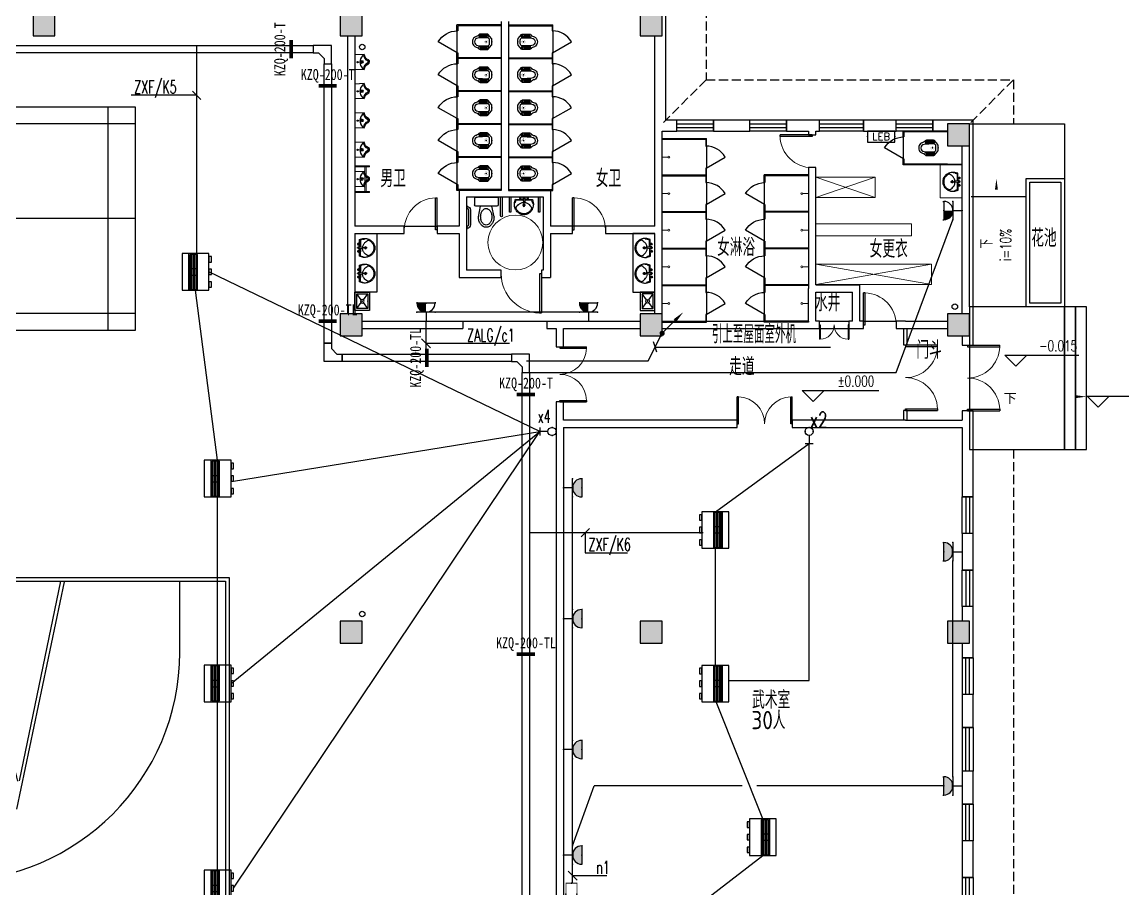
# Model space of a CAD drawing. Extents: x 1834097 to 1952997, y -130665 to -46565.
# Drawn here: x 1882381 to 1912479, y -82269 to -58570 of the extents above; entities that cross this region are included whole.
import ezdxf
from ezdxf.enums import TextEntityAlignment as Align

# ---------------------------------------------------------------- set-up
doc = ezdxf.new("R2010")
doc.units = 0
doc.header["$LTSCALE"] = 1000
doc.header["$MEASUREMENT"] = 0
doc.linetypes.add('__DASH', pattern=[0.35, 0.25, -0.1])
doc.linetypes.add('DOTE', pattern=[2.42, 2, -0.2, 0.02, -0.2])
for name, color, linetype in [('0-底图', 7, 'Continuous'), ('A-ANNO-IDEN', 3, 'Continuous'), ('A-ANNO-TXT', 7, 'Continuous'), ('A-Roof-Drng', 8, 'Continuous'), ('CABLETRAY', 4, 'Continuous'), ('COLUMN', 2, 'Continuous'), ('DIM-照明', 3, 'Continuous'), ('DIM_ELEV', 3, 'Continuous'), ('DIM_SYMB', 3, 'Continuous'), ('DOOR_FIRE', 4, 'Continuous'), ('E2-楼梯、坡道', 5, 'Continuous'), ('EQUIP-插座', 3, 'Continuous'), ('EQUIP-照明', 3, 'Continuous'), ('EQUIP-箱柜', 3, 'Continuous'), ('HJ(环境-单体)', 135, 'Continuous'), ('LWIRE', 4, 'Continuous'), ('PUB_HATCH', 8, 'Continuous'), ('PUB_TEXT', 7, 'Continuous'), ('TEL_TEXT', 7, 'Continuous'), ('VRV-EQUIP', 7, 'Continuous'), ('WALL', 2, 'Continuous'), ('WALL-MOVE', 6, 'Continuous'), ('WINDOW', 4, 'Continuous'), ('WIRE-照明', 6, 'Continuous'), ('体育场地', 136, 'Continuous'), ('体育设施', 7, 'Continuous'), ('家具', 8, 'Continuous'), ('抗震支吊架', 2, 'Continuous'), ('散水', 151, '__DASH'), ('面积线', 3, 'Continuous')]:
    doc.layers.add(name, color=color, linetype=linetype)
doc.layers.add('E3-家具', color=8, linetype='Continuous', lineweight=5)
doc.styles.add('_TCH_DIM', font='simplex.shx', dxfattribs={"bigfont": 'gbcbig.shx'})
doc.styles.add('_TEL_DIM', font='simplex.shx', dxfattribs={"width": 0.8, "height": 3.5, "bigfont": 'gbcbig.shx'})
doc.styles.add('kzcad', font='', dxfattribs={"width": 0.8})
doc.styles.get("Standard").update_dxf_attribs({"font": 'GBENOR', "bigfont": 'GBCBIG'})
doc.styles.add('黑体', font='')
doc.styles.get('kzcad').set_extended_font_data('SimSun')
doc.styles.get('黑体').set_extended_font_data('SimHei')

# ---------------------------------------------------------------- blocks, each defined once
blk = doc.blocks.new('$equip$00001239')
for p, q in [((-0.5, 1.05), (-0.5, 1)), ((0.5, 1), (-0.5, 1)), ((0.5, 1.05), (0.5, 1)), ((0.5, 0.5), (-0.5, 0.5)), ((0, 0.5), (0, 0))]:
    blk.add_line(p, q)
blk.add_arc((0, 1), 0.5, 180, 0)
for points in [[(0, 0.75), (-0.433, 0.75), (0, 1), (-0.5, 1)], [(0, 0.567), (-0.25, 0.567), (0, 0.75), (-0.433, 0.75)], [(0, 0.5), (0, 0.5), (0, 0.567), (-0.25, 0.567)]]:
    blk.add_solid(points)
at = {"layer": 'EQUIP-照明'}
for p in [(0, 1), (-0.5, 0.5), (0, 0), (0.5, 0.5)]:
    blk.add_point(p, dxfattribs=at)
at = {"layer": 'EQUIP-照明', "flags": 9}
blk.add_attdef('A', (0, 0), '', height=0.00002, dxfattribs=at)
blk = doc.blocks.new('$equip$00001237')
for p, q in [((-0.5, 1.05), (-0.5, 1)), ((-0.5, 1), (0.5, 1)), ((0.5, 1.05), (0.5, 1)), ((0.5, 0.5), (-0.5, 0.5)), ((0, 0.5), (0, 0))]:
    blk.add_line(p, q)
blk.add_arc((0, 1), 0.5, 180, 0)
for p in [(0, 1), (-0.5, 0.5), (0, 0), (0.5, 0.5)]:
    blk.add_point(p)
for points in [[(0.433, 0.75), (-0.433, 0.75), (0.5, 1), (-0.5, 1)], [(0.25, 0.567), (-0.25, 0.567), (0.433, 0.75), (-0.433, 0.75)], [(0, 0.5), (0, 0.5), (0.25, 0.567), (-0.25, 0.567)]]:
    blk.add_solid(points)
at = {"flags": 9}
blk.add_attdef('A', (0, 0), '', height=0.00002, dxfattribs=at)
blk = doc.blocks.new('$equip_U$00000177(WIN7-PC-dian)')
at = {"const_width": 0.04}
blk.add_lwpolyline([(-0.6, 0.6), (0.6, 0.6), (0.6, 0), (-0.6, 0)], close=True, dxfattribs=at)
for p in [(-0.6, 0.3), (0, 0.6), (0, 0), (0.6, 0.3)]:
    blk.add_point(p)
at = {"color": 7, "style": '_TEL_DIM', "flags": 1}
for tag in ['A', 'REMARK']:
    blk.add_attdef(tag, text='', height=0.00002, dxfattribs=at).set_placement((0, 0), align=Align.MIDDLE_CENTER)
blk = doc.blocks.new('$equip$00002672')
for p, q in [((0.222, 0.889), (-0.222, 0.889)), ((0, 0.444), (0, 0.889))]:
    blk.add_line(p, q)
blk.add_circle((0, 0.222), 0.222)
for p in [(0, 0.889), (-0.222, 0.222), (0, 0), (0.222, 0.222)]:
    blk.add_point(p)
at = {"color": 7, "style": '_TEL_DIM', "flags": 1}
for tag in ['A', 'REMARK']:
    blk.add_attdef(tag, text='', height=0.00002, dxfattribs=at).set_placement((0, 0), align=Align.MIDDLE_CENTER)
blk = doc.blocks.new('$TelecSys$00000079')
for p, q in [((0.7, 0.7), (0, 0)), ((0.104, 0.104), (0.104, 0.104)), ((-0.104, -0.104), (-0.104, -0.104))]:
    blk.add_line(p, q)
at = {"const_width": 0.142}
blk.add_lwpolyline([(-0.071, 0, 1), (0.071, 0, 1)], format="xyb", close=True, dxfattribs=at)
blk.add_solid([(0.63, 0.77), (0.77, 0.63), (1.15, 1.15)])
at = {"width": 0.8, "flags": 9}
blk.add_attdef('A', (0, 0), '', height=0.00002, dxfattribs=at)
blk = doc.blocks.new('$equip$00002908')
for p, q in [((0.75, 0.6), (-0.75, 0.6)), ((-0.75, 0.6), (-0.75, 0)), ((-0.75, 0), (0.75, 0)), ((0.75, 0), (0.75, 0.6))]:
    blk.add_line(p, q)
at = {"const_width": 0.04}
blk.add_lwpolyline([(-0.75, 0.6), (-0.75, 0), (0.75, 0), (0.75, 0.6), (-0.75, 0.6), (-0.75, 0)], dxfattribs=at)
for p in [(-0.75, 0.3), (0, 0.6), (0, 0), (0.75, 0.3)]:
    blk.add_point(p)
at = {"color": 7, "style": '_TEL_DIM'}
blk.add_attdef('$TEXT$', text='', height=0.4, dxfattribs=at).set_placement((0, 0.3), align=Align.MIDDLE_CENTER)
at = {"color": 7, "style": '_TEL_DIM', "flags": 1}
for tag in ['A', 'REMARK']:
    blk.add_attdef(tag, text='', height=0.00002, dxfattribs=at).set_placement((0, 0), align=Align.MIDDLE_CENTER)
blk = doc.blocks.new('HSDZHSHYAEJ')
at = {"layer": '体育场地'}
for p, q in [((9318746, 5289125), (9318746, 5275725)), ((9321336, 5289125), (9321336, 5275725)), ((9323926, 5289125), (9323926, 5275725)), ((9324386, 5288375), (9318286, 5288375)), ((9324386, 5284405), (9318286, 5284405)), ((9324386, 5280445), (9318286, 5280445)), ((9324386, 5276475), (9318286, 5276475))]:
    blk.add_line(p, q, dxfattribs=at)
blk.add_lwpolyline([(9318286, 5275725), (9318286, 5289125), (9324386, 5289125), (9324386, 5275725)], close=True, dxfattribs=at)
blk = doc.blocks.new('$DorLib2D$00000228')
at = {"color": 0}
blk.add_line((0.5, 0), (0, 0.866), dxfattribs=at)
blk.add_arc((0.5, 0), 1, 120, 180, dxfattribs=at)
blk = doc.blocks.new('$lvtry$00000204')
at = {"color": 0}
for p, q in [((-109, -134, 0), (-210, -128, 0)), ((-107, -166, 0), (-210, -166, 0)), ((-106, -197, 0), (-210, -197, 0)), ((-104, -227, 0), (-210, -227, 0)), ((-103, -258, 0), (-210, -258, 0)), ((-101, -289, 0), (-210, -289, 0)), ((-106, -103, 0), (-182, -88, 0)), ((-109, -124, 0), (-97, -382, 0)), ((48, -60, 0), (-48, -60, 0)), ((97, -382, 0), (109, -124, 0)), ((101, -289, 0), (210, -289, 0)), ((103, -258, 0), (210, -258, 0)), ((104, -227, 0), (210, -227, 0)), ((106, -103, 0), (182, -88, 0)), ((106, -197, 0), (210, -197, 0)), ((107, -166, 0), (210, -166, 0)), ((109, -134, 0), (210, -128, 0)), ((-100, -320, 0), (-210, -320, 0)), ((-191, -354, 0), (-99, -345, 0)), ((-4, -470, 0), (4, -470, 0)), ((191, -354, 0), (99, -345, 0)), ((100, -320, 0), (210, -320, 0))]:
    blk.add_line(p, q, dxfattribs=at)
at = {"color": 0, "elevation": 0}
blk.add_lwpolyline([(184, -360, -0.046574), (191, -354, 0.248797), (210, -318), (210, -128, 0.218491), (198, -101), (90, -9, 0.179479), (67, 0), (-67, 0, 0.179479), (-90, -9), (-198, -101, 0.218491), (-210, -128), (-210, -318, 0.248797), (-191, -354, -0.046574), (-184, -360, -0.139709), (-135, -448, 0.12003), (-120, -477, 0.218108), (-4, -530), (4, -530, 0.218108), (120, -477, 0.12003), (135, -448, -0.139709)], format="xyb", close=True, dxfattribs=at)
at = {"color": 0, "const_width": 3, "elevation": 0}
blk.add_lwpolyline([(49, -153, 1), (-49, -153, 1)], format="xyb", close=True, dxfattribs=at)
at = {"color": 0}
for centre, radius, start, end in [((-48, -121, 0), 61, 90, 182.693), ((48, -121, 0), 61, 357.307, 90), ((-4, -377, 0), 92.8, 182.693, 270), ((4, -377, 0), 92.8, 270, 357.307)]:
    blk.add_arc(centre, radius, start, end, dxfattribs=at)
for p in [(0, 0), (0, -153, 0)]:
    blk.add_point(p, dxfattribs=at)
blk = doc.blocks.new('a es')
at = {"layer": '家具'}
for p, q in [((133985, -20934), (133985, -21094)), ((135195, -20934), (133985, -20934)), ((134005, -21094), (134005, -20954)), ((135195, -20954), (134005, -20954)), ((135195, -20954), (135195, -20934)), ((133985, -21094), (134005, -21094)), ((133985, -21694), (133985, -21094)), ((134005, -21694), (133985, -21694)), ((133985, -21694), (133985, -21854)), ((135195, -21854), (133985, -21854)), ((134005, -21834), (134005, -21694)), ((135195, -21834), (134005, -21834)), ((135195, -21854), (135195, -21834))]:
    blk.add_line(p, q, dxfattribs=at)
at = {"layer": '家具', "xscale": 600, "yscale": 600, "zscale": 20, "rotation": 90}
blk.add_blockref('$DorLib2D$00000228', (133995, -21394), dxfattribs=at)
at = {"layer": '家具', "yscale": -1, "rotation": 90}
blk.add_blockref('$lvtry$00000204', (134938, -21394, 0), dxfattribs=at)
blk = doc.blocks.new('WC1-P')
for p, q in [((-540, 0), (-540, -173)), ((-540, 0), (0, 0)), ((0, 0), (0, -173)), ((-510, -203), (-30, -203)), ((-447, -443), (-397, -203)), ((-93, -443), (-143, -203))]:
    blk.add_line(p, q)
blk.add_lwpolyline([(-447, -443, 0.067799), (-435, -531, 0.080084), (-401, -604, 0.107099), (-342, -662, 0.139289), (-270, -682, 0.139289), (-198, -662, 0.107099), (-139, -604, 0.080084), (-105, -531, 0.067799), (-93, -443, 0.067799)], format="xyb")
blk.add_lwpolyline([(-143, -443, 0.067799), (-153, -367, 0.080084), (-180, -309, 0.107099), (-227, -263, 0.162002), (-270, -253, 0.139289), (-316, -266, 0.107099), (-360, -309, 0.080084), (-387, -367, 0.067799), (-397, -443, 0.067799), (-387, -518, 0.080084), (-360, -576, 0.107099), (-316, -619, 0.139289), (-270, -632, 0.139289), (-224, -619, 0.107099), (-180, -576, 0.080084), (-153, -518, 0.067799)], format="xyb", close=True)
for centre, start, end in [((-510, -173), 180, 270), ((-30, -173), 270, 0)]:
    blk.add_arc(centre, 30, start, end)
blk = doc.blocks.new('WC_STL_6')
at = {"layer": '家具'}
for p, q in [((199, -5), (199, 0)), ((284, -5), (284, 0)), ((649, -5), (649, 0)), ((734, -5), (734, 0)), ((199, -5), (284, -5)), ((219, -20), (219, -5)), ((264, -20), (264, -5)), ((289, -45), (644, -45)), ((294, -90), (639, -90)), ((649, -5), (734, -5)), ((669, -20), (669, -5)), ((714, -20), (714, -5)), ((5, -758), (0, -758)), ((5, -842), (0, -842)), ((5, -842), (5, -758)), ((429, -778), (5, -778)), ((429, -822), (5, -822))]:
    blk.add_line(p, q, dxfattribs=at)
for centre, radius, start, end in [((290, -19), 70.9, 180.6096, 273.3402), ((289, -20), 25, 180, 270), ((643, -19), 70.9, 266.6598, 359.3904), ((644, -20), 25, 270, 0), ((429, -800), 22.5, 270, 90)]:
    blk.add_arc(centre, radius, start, end, dxfattribs=at)
at = {"layer": '家具', "rotation": 90}
blk.add_blockref('WC1-P', (10, -180), dxfattribs=at)
blk = doc.blocks.new('linyu')
at = {"layer": 'E3-家具'}
blk.add_line((9554025, 5311615), (9553866, 5311615), dxfattribs=at)
blk.add_circle((9554049, 5311615), 24.3, dxfattribs=at)
at = {"layer": '家具'}
for p, q in [((9553866, 5312125), (9555076, 5312125)), ((9553866, 5312125), (9553866, 5312105)), ((9553866, 5312105), (9555056, 5312105)), ((9555056, 5312105), (9555056, 5311915)), ((9555076, 5311915), (9555076, 5312125)), ((9555056, 5311915), (9555076, 5311915)), ((9555076, 5311915), (9555076, 5311315)), ((9553866, 5311125), (9555056, 5311125)), ((9553866, 5311125), (9553866, 5311105)), ((9553866, 5311105), (9555076, 5311105)), ((9555076, 5311315), (9555056, 5311315)), ((9555056, 5311315), (9555056, 5311125)), ((9555076, 5311105), (9555076, 5311315))]:
    blk.add_line(p, q, dxfattribs=at)
at = {"layer": '家具', "xscale": 600, "yscale": 600, "zscale": 20, "rotation": 270}
blk.add_blockref('$DorLib2D$00000228', (9555066, 5311615), dxfattribs=at)
blk = doc.blocks.new('A$Cd0cbd1ce')
at = {"layer": '体育设施', "color": 1, "linetype": 'DOTE'}
blk.add_line((7600, 0), (7600, 30000), dxfattribs=at)
at = {"layer": '体育设施', "color": 5}
for p, q in [((100, 29000), (15100, 29000)), ((100, 1000), (100, 29000)), ((1350, 27050), (1350, 29000)), ((5801, 22767), (4502, 28980)), ((5730, 23537), (4600, 29000)), ((9399, 22767), (10698, 28980)), ((9470, 23537), (10600, 29000)), ((13850, 27050), (13850, 29000)), ((15100, 29000), (15100, 1000)), ((7570, 25050), (7570, 24950)), ((7620, 25050), (7620, 24950)), ((6727, 24832), (6774, 24743)), ((6772, 24854), (6815, 24764)), ((8381, 24878), (8334, 24788)), ((8426, 24856), (8380, 24767)), ((6089, 24269), (6169, 24208)), ((6119, 24309), (6199, 24249)), ((9046, 24354), (8966, 24293)), ((9077, 24315), (8997, 24254)), ((9077, 24315), (8997, 24254)), ((5851, 23250), (9349, 23250)), ((5851, 23150), (9349, 23150)), ((9400, 15050), (5802, 15050)), ((9400, 14950), (5802, 14950)), ((5801, 7233), (4502, 1020)), ((9399, 7233), (10698, 1020)), ((5851, 6850), (9349, 6850)), ((5851, 6750), (9349, 6750)), ((5730, 6463), (4600, 1000)), ((9470, 6463), (10600, 1000)), ((6089, 5731), (6169, 5792)), ((6119, 5691), (6199, 5751)), ((9077, 5685), (8997, 5746)), ((9046, 5646), (8966, 5707)), ((6727, 5168), (6774, 5257)), ((6772, 5146), (6815, 5236)), ((8381, 5122), (8334, 5212)), ((8426, 5144), (8380, 5233)), ((7570, 4950), (7570, 5050)), ((7620, 4950), (7620, 5050)), ((1350, 2950), (1350, 1000)), ((13850, 2950), (13850, 1000)), ((15100, 1000), (100, 1000))]:
    blk.add_line(p, q, dxfattribs=at)
blk.add_lwpolyline([(15200, 29100), (15200, 900), (0, 900), (0, 29100)], close=True, dxfattribs=at)
for radius in [1900, 1800]:
    blk.add_circle((7600, 15000), radius, dxfattribs=at)
for centre, radius, start, end in [((7600, 27050), 6250, 180, 0), ((7600, 23200), 1850, 90.9183, 116.5905), ((7600, 23200), 1850, 65.0429, 89.3697), ((7600, 23200), 1850, 118.1392, 143.1811), ((7600, 23200), 1750, 118.1519, 143.172), ((7600, 23200), 1750, 90.9745, 116.6429), ((7600, 23200), 1750, 65.1845, 89.3424), ((7600, 23200), 1750, 38.6618, 63.5374), ((7600, 23200), 1850, 38.5966, 63.4942), ((7600, 23200), 1850, 144.7298, 169.7716), ((7600, 23200), 1750, 144.8368, 178.4082), ((7600, 23200), 1750, 1.5918, 37.0247), ((7600, 23200), 1850, 10.2284, 37.0478), ((7599, 23198), 1849, 190.0502, 341.6686), ((7600, 23200), 1750, 181.5918, 358.4082), ((7600, 2950), 6250, 0, 180), ((7599, 6802), 1849, 18.3314, 169.9498), ((7600, 6800), 1750, 1.5918, 178.4082), ((7600, 6800), 1750, 181.5918, 215.1632), ((7600, 6800), 1750, 322.9753, 358.4082), ((7600, 6800), 1850, 190.2284, 215.2702), ((7600, 6800), 1850, 322.9522, 349.7716), ((7600, 6800), 1750, 216.828, 241.8481), ((7600, 6800), 1850, 216.8189, 241.8608), ((7600, 6800), 1750, 296.4626, 321.3382), ((7600, 6800), 1850, 296.5058, 321.4034), ((7600, 6800), 1850, 243.4095, 269.0817), ((7600, 6800), 1750, 243.3571, 269.0255), ((7600, 6800), 1750, 270.6576, 294.8155), ((7600, 6800), 1850, 270.6303, 294.9571)]:
    blk.add_arc(centre, radius, start, end, dxfattribs=at)
blk = doc.blocks.new('$TCHSYS$WIN2D')
for p, q in [((-0.5, 0.5), (0.5, 0.5)), ((-0.5, 0.5), (-0.5, -0.5)), ((0.5, 0.5), (0.5, -0.5)), ((0.5, 0.167), (-0.5, 0.167)), ((0.5, -0.167), (-0.5, -0.167)), ((-0.5, -0.5), (0.5, -0.5))]:
    blk.add_line(p, q)
blk = doc.blocks.new('_FZH')
blk.add_lwpolyline([(-0.5, -0.5), (0.5, -0.5), (0.5, 0.5), (-0.5, 0.5)], close=True)
at = {"layer": 'PUB_HATCH'}
blk.add_solid([(-0.5, -0.5), (0.5, -0.5), (-0.5, 0.5), (0.5, 0.5)], dxfattribs=at)
blk = doc.blocks.new('$DorLib2D$00000002')
for p, q in [((-0.5, 0), (-0.5, 0.4875)), ((-0.475, 0.4875), (-0.5, 0.4875)), ((-0.475, 0), (-0.475, 0.4875)), ((0.475, 0), (0.475, 0.4875)), ((0.475, 0.4875), (0.5, 0.4875)), ((0.5, 0), (0.5, 0.4875)), ((-0.5, 0), (-0.475, 0)), ((0.5, 0), (0.475, 0))]:
    blk.add_line(p, q)
at = {"lineweight": 13}
for centre, start, end in [((-0.4875, 0), 0, 88.53072), ((0.4875, 0), 91.46928, 180)]:
    blk.add_arc(centre, 0.4875, start, end, dxfattribs=at)
blk = doc.blocks.new('$DorLib2D$00000001')
for p, q in [((0.45, 0.975), (0.5, 0.975)), ((0.45, 0), (0.45, 0.975)), ((0.5, 0), (0.5, 0.975)), ((0.5, 0), (0.45, 0))]:
    blk.add_line(p, q)
at = {"lineweight": 13}
blk.add_arc((0.475, 0), 0.975, 91.4693, 180, dxfattribs=at)
blk = doc.blocks.new('$lvtry$00000191')
at = {"color": 0}
for p, q in [((-150, -100, 0), (11, -219, 0)), ((-150, -400, 0), (11, -281, 0)), ((89, -219, 0), (250, -100, 0)), ((89, -281, 0), (250, -400, 0))]:
    blk.add_line(p, q, dxfattribs=at)
at = {"color": 0, "elevation": 0}
for points in [[(300, -450), (300, -50), (-200, -50), (-200, -450)], [(250, -400), (250, -100), (-150, -100), (-150, -400)]]:
    blk.add_lwpolyline(points, close=True, dxfattribs=at)
at = {"color": 0}
blk.add_circle((50, -250, 0), 50, dxfattribs=at)
for p in [(50, -100, 0), (50, -250, 0)]:
    blk.add_point(p, dxfattribs=at)
blk = doc.blocks.new('$lvtry$00000226')
at = {"color": 0}
blk.add_line((-181, -234), (-181, -234), dxfattribs=at)
blk.add_lwpolyline([(53, -374, -0.307493), (205, -257), (195, 0), (-195, 0), (-205, -256, -0.265776), (-54, -366, 0.591279)], format="xyb", close=True, dxfattribs=at)
for centre, radius in [((-1, -182), 40.3), ((-6, -75), 15.8)]:
    blk.add_circle(centre, radius, dxfattribs=at)
for centre, radius, start, end in [((-161, -223), 22.7, 134.5857, 206.4573), ((-200, -412), 179, 22.2984, 83.8043), ((-5, -382), 245, 45.4143, 134.5857), ((199, -407), 174, 100.5676, 157.7034), ((153, -222), 20.3, 314.5857, 45.4143), ((1, -326), 39.6, 206.4354, 337.7034)]:
    blk.add_arc(centre, radius, start, end, dxfattribs=at)
for p in [(-6, -75), (-1, -182)]:
    blk.add_point(p, dxfattribs=at)
blk = doc.blocks.new('$lvtry$00000192')
for p, q in [((-108, -66, 0), (-109, 3, 0)), ((111, -66, 0), (110, 4, 0)), ((-256, -140, 0), (-264, -185, 0)), ((-264, -185, 0), (-264, -190, 0)), ((-256, -140, 0), (-246, -114, 0)), ((-236, -86, 0), (-246, -114, 0)), ((-234, -86, 0), (-26, -86, 0)), ((-143, -32, 0), (-74, -31, 0)), ((-42, -220, 0), (44, -219, 0)), ((-29, -62, 0), (-28, -68, 0)), ((-28, -68, 0), (-17, -160, 0)), ((-23, -21, 0), (-17, -160, 0)), ((-22, -40, 0), (1, -40, 0)), ((-17, -151, 0), (-1, -151, 0)), ((-17, -160, 0), (-1, -160, 0)), ((16, -151, 0), (-1, -151, 0)), ((15, -161, 0), (-1, -160, 0)), ((1, -263, 0), (0, -177, 0)), ((23, -40, 0), (1, -40, 0)), ((25, -22, 0), (15, -161, 0)), ((30, -62, 0), (15, -161, 0)), ((26, -86, 0), (244, -86, 0)), ((76, -31, 0), (145, -31, 0)), ((244, -86, 0), (272, -164, 0)), ((244, -86, 0), (264, -140, 0))]:
    blk.add_line(p, q)
at = {"elevation": 0}
blk.add_lwpolyline([(-29, -62), (-249, -62), (-276, -148, 0.044851), (-281, -206, 0.06689), (-276, -244, 0.023023), (-257, -305, 0.044853), (-243, -334, 0.043799), (-214, -374, 0.044001), (-179, -408, 0.042834), (-139, -435, 0.043018), (-94, -456, 0.042273), (-46, -468, 0.042347), (3, -472, 0.04234), (52, -468, 0.042268), (100, -456, 0.043003), (145, -436, 0.042821), (186, -409, 0.043985), (221, -375, 0.043782), (250, -335, 0.044843), (274, -286, 0.059205), (284, -246, 0.030672), (287, -189, 0.04375), (284, -150), (284, -150), (284, -148), (256, -62), (30, -62), (30, -59), (25, -22), (1, -21), (-23, -21), (-29, -58)], format="xyb", close=True, dxfattribs=at)
for centre, radius in [((-108, -32, 0), 23.8), ((-108, -32, 0), 14.2), ((1, -220, 0), 28.5), ((1, -220, 0), 19), ((110, -31, 0), 23.8), ((110, -31, 0), 14.2)]:
    blk.add_circle(centre, radius)
for centre, radius, start, end in [((-208, -295, 0), 22, 149.5466, 185.8883), ((7, -422, 0), 271, 137.4608, 149.5466), ((186, -586, 0), 514, 131.4907, 137.4608), ((-23, -350, 0), 199, 122.0285, 131.4907), ((-5, -378, 0), 232, 111.757, 122.0285), ((8, -413, 0), 269, 102.1867, 111.757), ((-38, -199, 0), 51, 92.3066, 102.1867), ((-31, -377, 0), 229, 87.3151, 92.3066), ((0, -10, 0), 6.83, 79.8328, 278.7823), ((2, -10, 0), 6.83, 259.8328, 98.7823), ((42, -362, 0), 216, 92.3066, 95.9177), ((35, -183, 0), 37.4, 84.4115, 92.3066), ((19, -341, 0), 196, 72.8891, 84.4115), ((-5, -420, 0), 279, 63.1741, 72.8891), ((42, -328, 0), 175, 53.2408, 63.1741), ((-199, -650, 0), 577, 47.667, 53.2408), ((6, -425, 0), 273, 33.1938, 47.667), ((211, -291, 0), 27.9, 352.9103, 33.1938), ((-197, -294, 0), 33.4, 185.8883, 200.4186), ((-121, -266, 0), 114, 200.4186, 208.9861), ((-48, -226, 0), 198, 208.9861, 220.7228), ((9, -177, 0), 272, 220.7228, 230.792), ((2, -185, 0), 262, 230.792, 240.6116), ((2, -186, 0), 261, 240.6116, 250.459), ((4, -179, 0), 268, 250.459, 260.1468), ((4, -180, 0), 267, 260.1468, 269.8461), ((4, -180, 0), 267, 269.8461, 279.544), ((4, -179, 0), 268, 279.544, 289.2308), ((6, -186, 0), 261, 289.2308, 299.0751), ((5, -185, 0), 262, 299.0751, 308.8916), ((6, -186, 0), 261, 308.8916, 318.9572), ((31, -208, 0), 228, 318.9572, 329.6928), ((131, -266, 0), 112, 329.6928, 339.2553), ((189, -288, 0), 49.9, 339.2553, 352.9103)]:
    blk.add_arc(centre, radius, start, end)
for p in [(1, -40, 0), (1, -220, 0)]:
    blk.add_point(p)
blk = doc.blocks.new('sdgsg')
at = {"layer": 'A-ANNO-IDEN'}
blk.add_lwpolyline([(1511708.2, -10331.4, 0, 0, 0), (1513540.5, -10331.4, 0, 80, 0), (1513240.5, -10331.4, 0, 0, 0)], format="xyseb", dxfattribs=at)
at = {"layer": 'A-Roof-Drng'}
for centre in [(1493740.5, -771.4), (1509940.5, -7871.4), (1493740.5, -16271.3)]:
    blk.add_circle(centre, 75, dxfattribs=at)
at = {"layer": 'DIM_ELEV'}
for p, q in [((1511607.3, -9495.5), (1511307.3, -9195.5)), ((1511307.3, -9195.5), (1513333.4, -9195.5)), ((1511607.3, -9495.5), (1511907.3, -9195.5)), ((1506066.9, -10462.7), (1505766.9, -10162.7)), ((1505766.9, -10162.7), (1507861.3, -10162.7)), ((1506066.9, -10462.7), (1506366.9, -10162.7)), ((1513855.9, -10619.3), (1513555.9, -10319.3)), ((1513555.9, -10319.3), (1515650.3, -10319.3)), ((1513855.9, -10619.3), (1514155.9, -10319.3))]:
    blk.add_line(p, q, dxfattribs=at)
at = {"layer": 'DIM_SYMB'}
blk.add_lwpolyline([(1511077.8, -7582.7, 0, 0, 0), (1511077.8, -4790.8, 0, 0, 0), (1511077.8, -4371.4, 0, 80, 0), (1511077.8, -4671.4, 0, 0, 0)], format="xyseb", dxfattribs=at)
at = {"layer": 'DOOR_FIRE'}
for p, q in [((1506240.5, -8271.4), (1507040.5, -8271.4)), ((1506240.5, -8471.4), (1507040.5, -8471.4))]:
    blk.add_line(p, q, dxfattribs=at)
at = {"layer": 'E2-楼梯、坡道'}
for points in [[(1510340.5, -7871.4), (1510340.5, -2871.4), (1512940.5, -2871.4), (1512940.5, -4371.4)], [(1511890.5, -7871.4), (1511890.5, -4371.4), (1512940.5, -4371.4), (1512940.5, -7871.4)], [(1511890.5, -4871.4), (1510390.5, -4871.4)]]:
    blk.add_lwpolyline(points, dxfattribs=at)
for points in [[(1510340.5, -11771.4), (1512940.5, -11771.4), (1512940.5, -7871.4), (1510340.5, -7871.4)], [(1512940.5, -11771.4), (1513240.5, -11771.4), (1513240.5, -7871.4), (1512940.5, -7871.4)], [(1513240.5, -11771.4), (1513540.5, -11771.4), (1513540.5, -7871.4), (1513240.5, -7871.4)]]:
    blk.add_lwpolyline(points, close=True, dxfattribs=at)
at = {"layer": 'E3-家具'}
for p, q in [((1506140.5, -4332.5), (1507766.3, -4885.7)), ((1506140.5, -4885.7), (1507766.3, -4332.5)), ((1506140.5, -6709.8), (1509305.3, -7263)), ((1506140.5, -7263), (1509305.3, -6709.8))]:
    blk.add_line(p, q, dxfattribs=at)
for points in [[(1493540.5, -4018.2), (1493941.3, -4018.2), (1493941.3, -4050.6), (1493540.5, -4050.6)], [(1493846.6, -4050.6), (1493809.3, -4050.6), (1493809.3, -4720), (1493846.6, -4720)], [(1509535.5, -3991.4), (1510140.5, -3991.4), (1510140.5, -4895.6), (1509535.5, -4895.6)], [(1506140.5, -4332.5), (1507766.3, -4332.5), (1507766.3, -4885.7), (1506140.5, -4885.7)], [(1493540.5, -4720), (1493941.3, -4720), (1493941.3, -4752.3), (1493540.5, -4752.3)], [(1506140.5, -5603.5), (1508753.9, -5603.5), (1508753.9, -5930.9), (1506140.5, -5930.9)], [(1506140.5, -6709.8), (1509305.3, -6709.8), (1509305.3, -7263), (1506140.5, -7263)]]:
    blk.add_lwpolyline(points, close=True, dxfattribs=at)
blk.add_circle((1497926.8, -6115.9), 750, dxfattribs=at)
at = {"layer": 'HJ(环境-单体)', "linetype": 'Continuous'}
for points in [[(1511890.5, -4371.4), (1512940.5, -4371.4), (1512940.5, -7871.4), (1511890.5, -7871.4)], [(1511990.5, -4471.4), (1512840.5, -4471.4), (1512840.5, -7771.4), (1511990.5, -7771.4)]]:
    blk.add_lwpolyline(points, close=True, dxfattribs=at)
at = {"layer": 'WALL'}
for p, q in [((1502040.5, -2771.4), (1502040.5, 228.6)), ((1497540.5, -71.4), (1497540.5, -4671.4)), ((1497740.5, -71.4), (1497740.5, -4671.4)), ((1493340.5, -471.4), (1493340.5, -5771.4)), ((1493540.5, -471.4), (1493540.5, -5671.4)), ((1501740.5, -2971.4), (1501740.5, -471.4)), ((1501740.5, -5671.4), (1501740.5, -2971.4)), ((1502340.5, -2771.4), (1502040.5, -2771.4)), ((1502340.5, -3071.4), (1502340.5, -2771.4)), ((1504340.5, -2771.4), (1503340.5, -2771.4)), ((1503340.5, -2771.4), (1503340.5, -3071.4)), ((1504340.5, -3071.4), (1504340.5, -2771.4)), ((1506040.5, -2771.4), (1505340.5, -2771.4)), ((1505340.5, -2771.4), (1505340.5, -3071.4)), ((1506240.5, -2771.4), (1506040.5, -2771.4)), ((1506240.5, -3071.4), (1506240.5, -2771.4)), ((1508340.5, -2771.4), (1507440.5, -2771.4)), ((1507440.5, -2771.4), (1507440.5, -3071.4)), ((1508340.5, -3071.4), (1508340.5, -2771.4)), ((1510440.5, -2771.4), (1509340.5, -2771.4)), ((1509340.5, -2771.4), (1509340.5, -3071.4)), ((1510440.5, -8371.4), (1510440.5, -2771.4)), ((1501940.5, -3071.4), (1502340.5, -3071.4)), ((1501940.5, -5771.4), (1501940.5, -3071.4)), ((1503340.5, -3071.4), (1504340.5, -3071.4)), ((1505340.5, -3071.4), (1505940.5, -3071.4)), ((1505940.5, -3071.4), (1505940.5, -3171.4)), ((1505940.5, -3171.4), (1506140.5, -3171.4)), ((1506140.5, -3071.4), (1506240.5, -3071.4)), ((1506140.5, -3171.4), (1506140.5, -3071.4)), ((1507440.5, -3071.4), (1508340.5, -3071.4)), ((1509340.5, -3071.4), (1509740.5, -3071.4)), ((1510140.5, -8071.4), (1510140.5, -3471.4)), ((1506140.5, -4071.4), (1505940.5, -4071.4)), ((1505940.5, -4071.4), (1505940.5, -7371.4)), ((1506140.5, -7271.4), (1506140.5, -4071.4)), ((1496390.5, -4671.4), (1497540.5, -4671.4)), ((1496390.5, -4671.4), (1496390.5, -5671.4)), ((1497740.5, -4671.4), (1498890.5, -4671.4)), ((1498890.5, -4671.4), (1498890.5, -5671.4)), ((1496590.5, -4871.4), (1497640.5, -4871.4)), ((1496590.5, -4871.4), (1496590.5, -5771.4)), ((1497640.5, -4871.4), (1498690.5, -4871.4)), ((1498690.5, -4871.4), (1498690.5, -5771.4)), ((1494890.5, -5671.4), (1493540.5, -5671.4)), ((1494890.5, -5871.4), (1494890.5, -5671.4)), ((1496390.5, -5671.4), (1495790.5, -5671.4)), ((1495790.5, -5671.4), (1495790.5, -5871.4)), ((1499490.5, -5671.4), (1498890.5, -5671.4)), ((1499490.5, -5871.4), (1499490.5, -5671.4)), ((1501740.5, -5671.4), (1500390.5, -5671.4)), ((1500390.5, -5671.4), (1500390.5, -5871.4)), ((1493340.5, -5771.4), (1493340.5, -8071.4)), ((1493540.5, -5871.4), (1494890.5, -5871.4)), ((1493540.5, -5871.4), (1493540.5, -8071.4)), ((1495790.5, -5871.4), (1496390.5, -5871.4)), ((1496390.5, -5871.4), (1496390.5, -7071.4)), ((1496590.5, -5771.4), (1496590.5, -6871.4)), ((1498690.5, -5771.4), (1498690.5, -6871.4)), ((1498890.5, -5871.4), (1499490.5, -5871.4)), ((1498890.5, -5871.4), (1498890.5, -7071.4)), ((1500390.5, -5871.4), (1501740.5, -5871.4)), ((1501740.5, -8071.4), (1501740.5, -5871.4)), ((1501940.5, -8071.4), (1501940.5, -5771.4)), ((1497540.5, -6871.4), (1496590.5, -6871.4)), ((1497540.5, -7071.4), (1497540.5, -6871.4)), ((1498690.5, -6871.4), (1498640.5, -6871.4)), ((1498640.5, -6871.4), (1498640.5, -7071.4)), ((1496390.5, -7071.4), (1497540.5, -7071.4)), ((1498640.5, -7071.4), (1498890.5, -7071.4)), ((1505940.5, -8271.4), (1505940.5, -7371.4)), ((1506140.5, -7271.4), (1507340.5, -7271.4)), ((1506140.5, -7471.4), (1507140.5, -7471.4)), ((1506140.5, -8271.4), (1506140.5, -7471.4)), ((1507140.5, -8271.4), (1507140.5, -7471.4)), ((1507340.5, -8271.4), (1507340.5, -7271.4)), ((1493740.5, -8271.4), (1496490.5, -8271.4)), ((1496490.5, -8271.4), (1496490.5, -8471.4)), ((1498790.5, -8271.4), (1499140.5, -8271.4)), ((1498790.5, -8271.4), (1498790.5, -8471.4)), ((1499140.5, -8271.4), (1501340.5, -8271.4)), ((1501940.5, -8271.4), (1505940.5, -8271.4)), ((1506240.5, -8271.4), (1506140.5, -8271.4)), ((1506240.5, -8471.4), (1506240.5, -8271.4)), ((1507140.5, -8271.4), (1507040.5, -8271.4)), ((1507040.5, -8271.4), (1507040.5, -8471.4)), ((1507440.5, -8271.4), (1507340.5, -8271.4)), ((1507440.5, -8471.4), (1507440.5, -8271.4)), ((1508590.5, -8271.4), (1508340.5, -8271.4)), ((1508340.5, -8271.4), (1508340.5, -8471.4)), ((1508590.5, -8271.4), (1509740.5, -8271.4)), ((1510440.5, -8921.4), (1510440.5, -8371.4)), ((1493740.5, -8471.4), (1496490.5, -8471.4)), ((1498790.5, -8471.4), (1499040.5, -8471.4)), ((1499040.5, -8471.4), (1499040.5, -8971.4)), ((1499240.5, -8971.4), (1499240.5, -8471.4)), ((1499240.5, -8471.4), (1501340.5, -8471.4)), ((1501940.5, -8471.4), (1506040.5, -8471.4)), ((1506040.5, -8471.4), (1506240.5, -8471.4)), ((1507040.5, -8471.4), (1507240.5, -8471.4)), ((1507240.5, -8471.4), (1507440.5, -8471.4)), ((1508340.5, -8471.4), (1508590.5, -8471.4)), ((1508590.5, -8471.4), (1509740.5, -8471.4)), ((1510140.5, -8671.4), (1510140.5, -8921.4)), ((1499040.5, -8971.4), (1499240.5, -8971.4)), ((1510140.5, -8921.4), (1510440.5, -8921.4)), ((1499240.5, -10471.4), (1499040.5, -10471.4)), ((1499040.5, -10471.4), (1499040.5, -11071.4)), ((1499240.5, -10971.4), (1499240.5, -10471.4)), ((1510440.5, -10721.4), (1510140.5, -10721.4)), ((1510140.5, -10721.4), (1510140.5, -10971.4)), ((1510440.5, -11071.4), (1510440.5, -10721.4)), ((1499040.5, -11071.4), (1499040.5, -25271.4)), ((1503990.9, -10971.4), (1499240.5, -10971.4)), ((1503990.9, -11171.4), (1503990.9, -10971.4)), ((1508590.5, -10971.4), (1505490.9, -10971.4)), ((1505490.9, -10971.4), (1505490.9, -11171.4)), ((1508590.5, -10971.4), (1510140.5, -10971.4)), ((1510440.5, -13071.4), (1510440.5, -11071.4)), ((1499240.5, -11171.4), (1499240.5, -25071.4)), ((1499240.5, -11171.4), (1503990.9, -11171.4)), ((1505490.9, -11171.4), (1508590.5, -11171.4)), ((1508590.5, -11171.4), (1510140.5, -11171.4)), ((1510140.5, -11171.4), (1510140.5, -13071.4)), ((1510140.5, -13071.4), (1510440.5, -13071.4)), ((1510440.5, -14071.4), (1510140.5, -14071.4)), ((1510140.5, -14071.4), (1510140.5, -15071.4)), ((1510440.5, -15071.4), (1510440.5, -14071.4)), ((1510140.5, -15071.4), (1510440.5, -15071.4)), ((1510440.5, -16071.4), (1510140.5, -16071.4)), ((1510140.5, -16071.4), (1510140.5, -16471.4)), ((1510440.5, -16771.4), (1510440.5, -16071.4)), ((1510440.5, -17471.4), (1510440.5, -16771.4)), ((1510140.5, -17071.4), (1510140.5, -17471.4)), ((1510140.5, -17471.4), (1510440.5, -17471.4)), ((1510440.5, -18471.4), (1510140.5, -18471.4)), ((1510140.5, -18471.4), (1510140.5, -19371.4)), ((1510440.5, -19371.4), (1510440.5, -18471.4)), ((1510140.5, -19371.4), (1510440.5, -19371.4)), ((1510440.5, -20571.4), (1510140.5, -20571.4)), ((1510140.5, -20571.4), (1510140.5, -21471.4)), ((1510440.5, -21471.4), (1510440.5, -20571.4)), ((1510140.5, -21471.4), (1510440.5, -21471.4)), ((1510440.5, -22471.4), (1510140.5, -22471.4)), ((1510140.5, -22471.4), (1510140.5, -23471.4)), ((1510440.5, -23471.4), (1510440.5, -22471.4)), ((1510140.5, -23471.4), (1510440.5, -23471.4))]:
    blk.add_line(p, q, dxfattribs=at)
at = {"layer": 'WALL-MOVE'}
for p, q in [((1508540.5, -8471.4), (1508540.5, -8911.4)), ((1508640.5, -8911.4), (1508640.5, -8471.4)), ((1508540.5, -8911.4), (1508640.5, -8911.4)), ((1508640.5, -10711.4), (1508540.5, -10711.4)), ((1508540.5, -10711.4), (1508540.5, -10971.4)), ((1508640.5, -10971.4), (1508640.5, -10711.4))]:
    blk.add_line(p, q, dxfattribs=at)
at = {"layer": 'WINDOW'}
for p, q in [((1494890.5, -5671.4), (1495790.5, -5671.4)), ((1500390.5, -5671.4), (1499490.5, -5671.4)), ((1507440.5, -8271.4), (1508340.5, -8271.4))]:
    blk.add_line(p, q, dxfattribs=at)
blk.add_lwpolyline([(1496490.5, -8271.4), (1498790.5, -8271.4)], dxfattribs=at)
at = {"layer": '家具'}
for points in [[(1509740.5, -3971.4), (1510140.5, -3971.4)], [(1497806.8, -4871.4), (1497806.8, -5290.3), (1497768.4, -5290.3), (1497768.4, -4871.4)], [(1498596.7, -4871.4), (1498596.7, -5290.3), (1498558.2, -5290.3), (1498558.2, -4871.4)], [(1493540.5, -5871.4), (1494140.5, -5871.4), (1494140.5, -7471.4), (1493540.5, -7471.4)], [(1501740.5, -5871.4), (1501140.5, -5871.4), (1501140.5, -7471.4), (1501740.5, -7471.4)]]:
    blk.add_lwpolyline(points, dxfattribs=at)
at = {"layer": '散水'}
for p, q in [((1503140.5, -1671.4), (1501940.5, -2871.4)), ((1511540.5, -1671.4), (1510340.5, -2871.4))]:
    blk.add_line(p, q, dxfattribs=at)
for points in [[(1454340.5, -22021.4), (1454340.5, -15271.4), (1458540.5, -15271.4), (1458540.5, -1671.4), (1466940.5, -1671.4), (1466940.5, 1328.6), (1503140.5, 1328.6), (1503140.5, -1671.4), (1511540.5, -1671.4), (1511540.5, -2871.4)], [(1511540.5, -11771.4), (1511540.5, -46971.4)]]:
    blk.add_lwpolyline(points, dxfattribs=at)
at = {"layer": 'COLUMN', "xscale": 600, "yscale": 600, "zscale": 600}
for p in [(1485040.5, -171.4), (1493440.5, -171.4), (1501640.5, -171.4), (1510040.5, -3171.4), (1493440.5, -8371.4), (1501640.5, -8371.4), (1510040.5, -8371.4), (1493440.5, -16771.4), (1501640.5, -16771.4), (1510040.5, -16771.4)]:
    blk.add_blockref('_FZH', p, dxfattribs=at)
at = {"layer": 'DOOR_FIRE', "zscale": 200}
for p, xscale, yscale, rotation in [((1506640.5, -8371.4), 800, 800, 180), ((1499140.5, -9721.4), 1500, 1500, 270)]:
    blk.add_blockref('$DorLib2D$00000002', p, dxfattribs=dict(at, xscale=xscale, yscale=yscale, rotation=rotation))
at = {"layer": 'E3-家具'}
for p in [(-8051925.8, -5315396.3), (-8051925.8, -5316396.3), (-8051925.8, -5317396.3), (-8051925.8, -5318396.3), (-8051925.8, -5319396.3)]:
    blk.add_blockref('linyu', p, dxfattribs=at)
at = {"layer": 'E3-家具', "xscale": -1}
for p in [(11059806.8, -5316396.3), (11059806.8, -5317396.3), (11059806.8, -5318396.3), (11059806.8, -5319396.3)]:
    blk.add_blockref('linyu', p, dxfattribs=at)
at = {"layer": 'WINDOW'}
for name, p, xscale, yscale, zscale, rotation in [('$TCHSYS$WIN2D', (1502840.5, -2921.4), 1000, 300, 1000, 180), ('$TCHSYS$WIN2D', (1504840.5, -2921.4), 1000, 300, 1000, 180), ('$TCHSYS$WIN2D', (1506840.5, -2921.4), 1200, 300, 1200, 180), ('$TCHSYS$WIN2D', (1508840.5, -2921.4), 1000, 300, 1000, 180), ('$DorLib2D$00000001', (1506040.5, -3621.4), 900, 900, 900, 90), ('$DorLib2D$00000001', (1498090.5, -6971.4), -1100, 1100, 1100, 180), ('$DorLib2D$00000002', (1508590.5, -9811.4), -1800, 1800, 1800, 270), ('$DorLib2D$00000002', (1510290.5, -9821.4), -1800, 1800, 1800, 270), ('$DorLib2D$00000002', (1504740.9, -11071.4), -1500, 1500, -1500, 359.9999999999952), ('$TCHSYS$WIN2D', (1510290.5, -13571.4), -1000, 300, 1000, 270), ('$TCHSYS$WIN2D', (1510290.5, -15571.4), -1000, 300, 1000, 270), ('$TCHSYS$WIN2D', (1510290.5, -17971.4), 1000, 300, -1000, 270), ('$TCHSYS$WIN2D', (1510290.5, -19971.4), 1200, 300, -1200, 270), ('$TCHSYS$WIN2D', (1510290.5, -21971.4), 1000, 300, -1000, 270), ('$TCHSYS$WIN2D', (1510290.5, -23971.4), 1000, 300, -1000, 270)]:
    blk.add_blockref(name, p, dxfattribs=dict(at, xscale=xscale, yscale=yscale, zscale=zscale, rotation=rotation))
at = {"layer": 'WINDOW', "yscale": 900}
for p, xscale, zscale in [((1495340.5, -5771.4), 900, 900), ((1499940.5, -5771.4), -900, 900), ((1507890.5, -8371.4), -900, -900)]:
    blk.add_blockref('$DorLib2D$00000001', p, dxfattribs=dict(at, xscale=xscale, zscale=zscale))
at = {"layer": '体育设施'}
blk.add_blockref('A$Cd0cbd1ce', (1474900.5, -44371.4), dxfattribs=at)
at = {"layer": '家具', "xscale": -1}
for name, p, rotation in [('a es', (1362345.1, -22025.4), 180), ('a es', (1362345.1, -22925.4), 180), ('a es', (1362345.1, -23825.4), 180), ('a es', (1362345.1, -24725.4), 180), ('a es', (1374545.1, -24925.4), 180), ('a es', (1362345.1, -25625.4), 180), ('$lvtry$00000191', (1493990.5, -7771.4), 270)]:
    blk.add_blockref(name, p, dxfattribs=dict(at, rotation=rotation))
at = {"layer": '家具'}
for name, p, rotation in [('a es', (1632935.9, -22025.4), 180), ('$lvtry$00000226', (1493540.5, -1179.8), 90), ('a es', (1632935.9, -22925.4), 180), ('$lvtry$00000226', (1493540.5, -1979.8), 90), ('a es', (1632935.9, -23825.4), 180), ('$lvtry$00000226', (1493540.5, -2779.8), 90), ('a es', (1632935.9, -24725.4), 180), ('$lvtry$00000226', (1493540.5, -3579.8), 90), ('a es', (1632935.9, -25625.4), 180), ('$lvtry$00000226', (1493540.5, -4379.8), 90), ('$lvtry$00000191', (1501290.5, -7771.4), 90)]:
    blk.add_blockref(name, p, dxfattribs=dict(at, rotation=rotation))
for p, xscale, yscale, rotation in [((1510093, -4452, 0), 0.9107142857142915, 1.023255813953496, 270.8055785938261), ((1498166.6, -4875.1, 0), -0.9107142857142915, 1.023255813953495, 359.1944214061738), ((1493603.7, -6259.4, 0), -0.910714285714293, 1.023255813953497, 89.19442140617384), ((1501677.3, -6259.4, 0), 0.9107142857142921, 1.023255813953497, 270.8055785938261), ((1493603.7, -6960.7, 0), -0.9107142857142928, 1.023255813953496, 89.19442140617384), ((1501677.3, -6960.7, 0), 0.9107142857142919, 1.023255813953497, 270.8055785938261)]:
    blk.add_blockref('$lvtry$00000192', p, dxfattribs=dict(at, xscale=xscale, yscale=yscale, rotation=rotation))
at = {"layer": '家具', "xscale": -1.2, "yscale": 1.2, "zscale": 1.2, "rotation": 90}
blk.add_blockref('WC_STL_6', (1496590.5, -4871.4), dxfattribs=at)
at = {"layer": '面积线', "color": 0, "xscale": -1, "rotation": 270}
blk.add_blockref('HSDZHSHYAEJ', (-3801584.9, -9326800.1), dxfattribs=at)
at = {"layer": 'A-ANNO-TXT', "style": '黑体'}
blk.add_text('下', height=262.9, dxfattribs=at).set_placement((1511273.9, -10506.4))
at = {"layer": 'PUB_TEXT'}
for s, height, p in [('男卫', 482.27, (1494237.5, -4605.2)), ('女卫', 482.27, (1500124.2, -4605.2)), ('花池', 482.27, (1512029.1, -6234.6)), ('女淋浴', 482.27, (1503441.2, -6488.2)), ('女更衣', 482.27, (1507612.9, -6532.7)), ('水井', 482.27, (1506116.3, -7996.6)), ('门斗', 482.27, (1508888.7, -9295.1)), ('走道', 482.27, (1503772.7, -9749.5)), ('武术室', 482.27, (1504398.7, -18859.2)), ('30', 500, (1504377.6, -19422.5)), ('人', 482.3, (1504961, -19422.5))]:
    blk.add_text(s, height=height, dxfattribs=at).set_placement(p)
at = {"layer": 'PUB_TEXT', "style": '_TCH_DIM', "width": 0.705882}
blk.add_text('i=10%', height=297.5, rotation=90, dxfattribs=at).set_placement((1511480.3, -6626.7))
at = {"layer": 'PUB_TEXT', "style": '_TCH_DIM'}
blk.add_text('下', height=337.6, rotation=90, dxfattribs=at).set_placement((1510976.6, -6281.7))
at = {"layer": 'PUB_TEXT', "style": '_TCH_DIM', "width": 0.705882}
for s, p in [('-0.015', (1512243.4, -9090.5)), ('%%P0.000', (1506731.3, -10057.7))]:
    blk.add_text(s, height=297.5, dxfattribs=at).set_placement(p)
blk = doc.blocks.new('$VRV_美的$00000018')
for p, q in [((-675, 437.5), (-675, -362.5)), ((675, 437.5), (-675, 437.5)), ((675, -362.5), (675, 437.5)), ((-675, 237.5), (675, 237.5)), ((-645, 202.5), (645, 202.5)), ((-645, 202.5), (-645, -17.5)), ((-645, 182.5), (645, 182.5)), ((-645, 137.5), (645, 137.5)), ((-645, 92.5), (645, 92.5)), ((-645, 47.5), (645, 47.5)), ((-645, 2.5), (645, 2.5)), ((-120, 182.5), (-120, -17.5)), ((120, 182.5), (120, -17.5)), ((645, -17.5), (645, 202.5)), ((-645, -17.5), (645, -17.5)), ((-675, -362.5), (675, -362.5)), ((-565, -362.5), (-565, -437.5)), ((-365, -362.5), (-565, -362.5)), ((-565, -437.5), (-365, -437.5)), ((-365, -437.5), (-365, -362.5)), ((-100, -362.5), (-100, -437.5)), ((100, -362.5), (-100, -362.5)), ((-100, -437.5), (100, -437.5)), ((100, -437.5), (100, -362.5)), ((365, -362.5), (365, -437.5)), ((565, -362.5), (365, -362.5)), ((365, -437.5), (565, -437.5)), ((565, -437.5), (565, -362.5))]:
    blk.add_line(p, q)

msp = doc.modelspace()

# ---------------------------------------------------------------- linework, layer by layer
at = {"layer": 'CABLETRAY'}
for p, q in [((1867518, -59215), (1890337, -59215)), ((1890337, -59215), (1890337, -59415)), ((1890837, -59215), (1890337, -59215)), ((1890337, -59215), (1890337, -59415)), ((1890837, -59715), (1890837, -59215)), ((1890337, -59415), (1867518, -59415)), ((1890337, -59415), (1890487, -59415)), ((1890487, -59415), (1890637, -59565)), ((1890637, -59565), (1890637, -59715)), ((1890637, -67349), (1890637, -59715)), ((1890637, -59715), (1890837, -59715)), ((1890637, -59715), (1890837, -59715)), ((1890837, -59715), (1890837, -67349)), ((1890837, -67349), (1890637, -67349)), ((1890637, -67849), (1890637, -67349)), ((1890637, -67349), (1890837, -67349)), ((1890837, -67349), (1890837, -67499)), ((1890837, -67499), (1890987, -67649)), ((1890987, -67649), (1891137, -67649)), ((1891137, -67849), (1891137, -67649)), ((1891137, -67649), (1895758, -67649)), ((1891137, -67649), (1891137, -67849)), ((1895758, -67649), (1895758, -67849)), ((1896258, -67649), (1895758, -67649)), ((1895758, -67649), (1895758, -67849)), ((1896258, -68149), (1896258, -67649)), ((1891137, -67849), (1890637, -67849)), ((1895758, -67849), (1891137, -67849)), ((1895758, -67849), (1895908, -67849)), ((1895908, -67849), (1896058, -67999)), ((1896058, -67999), (1896058, -68149)), ((1896058, -83548), (1896058, -68149)), ((1896058, -68149), (1896258, -68149)), ((1896058, -68149), (1896258, -68149)), ((1896258, -68149), (1896258, -83548))]:
    msp.add_line(p, q, dxfattribs=at)
at = {"layer": 'DIM-照明'}
for p, q in [((1887045, -60458, 524), (1887272, -60685, 664)), ((1893550, -67477), (1893302, -67229)), ((1899734, -67597), (1899642, -67312)), ((1899688, -67454), (1900984, -67454)), ((1900984, -67454), (1904483, -67454)), ((1897663, -72644, 1091), (1897892, -72416, 1226)), ((1897555, -82028), (1897307, -81780))]:
    msp.add_line(p, q, dxfattribs=at)
for points in [[(1886526, -60572), (1885361, -60572)], [(1887158, -60572), (1886526, -60572)], [(1893426, -67353), (1894106, -67353)], [(1894106, -67353), (1895710, -67353)], [(1897778, -72530), (1897778, -73076)], [(1897778, -73076), (1898935, -73076)], [(1897431, -81904), (1897938, -81904)], [(1897938, -81904), (1898369, -81904)]]:
    msp.add_lwpolyline(points, dxfattribs=at)
at = {"layer": 'WIRE-照明'}
for p, q in [((1887158, -64923, 2500), (1887158, -59215)), ((1906277, -68149), (1907831, -63974)), ((1896537, -69764), (1887492, -65401, 2500)), ((1887721, -70551, 2500), (1887126, -65901, 2500)), ((1897617, -66501), (1893676, -66501)), ((1893426, -67649), (1893426, -66751)), ((1899496, -67830), (1899881, -67079)), ((1896169, -67830), (1899496, -67830)), ((1896258, -68149), (1906277, -68149)), ((1888096, -76651, 2500), (1896537, -69764)), ((1888165, -71125, 2500), (1896537, -69764)), ((1888165, -82251, 2500), (1896537, -69764)), ((1901335, -71956, 2500), (1903898, -70095)), ((1903898, -76572, 2500), (1903898, -70095)), ((1887721, -76151, 2500), (1887721, -71551, 2500)), ((1897431, -74631), (1897431, -71554)), ((1901004, -72530, 2500), (1896258, -72530)), ((1901335, -76156, 2500), (1901335, -72956, 2500)), ((1907831, -79201), (1907831, -73301)), ((1897431, -75677), (1897431, -75131)), ((1897431, -78208), (1897431, -75677)), ((1901701, -76572, 2500), (1903898, -76572, 2500)), ((1887721, -81751, 2500), (1887721, -77151, 2500)), ((1902635, -80356, 2500), (1901353, -77156, 2500)), ((1897431, -81092), (1897431, -78708)), ((1897431, -81092), (1898019, -79451)), ((1902067, -79451), (1898019, -79451)), ((1907581, -79451), (1902473, -79451)), ((1900356, -83107), (1902635, -81356, 2500)), ((1897431, -82111), (1897431, -81592))]:
    msp.add_line(p, q, dxfattribs=at)
at = {"layer": '抗震支吊架', "color": 2, "const_width": 100}
for points in [[(1889737, -59565), (1889737, -59065)], [(1890487, -60315), (1890987, -60315)], [(1890487, -66749), (1890987, -66749)], [(1893447, -67999), (1893447, -67499)], [(1895908, -68749), (1896408, -68749)], [(1895908, -75849), (1896408, -75849)]]:
    msp.add_lwpolyline(points, dxfattribs=at)

# ---------------------------------------------------------------- block references
at = {"layer": '0-底图'}
msp.add_blockref('sdgsg', (397941, -58480), dxfattribs=at)
at = {"layer": 'EQUIP-插座', "xscale": 500, "yscale": 500, "zscale": 500}
for name, p, rotation in [('$equip$00001239', (1908081, -63724), 90), ('$equip$00001237', (1897181, -71304), 270), ('$equip$00001237', (1908081, -73051), 90), ('$equip$00001237', (1897181, -74881), 270), ('$equip$00001237', (1897181, -78458), 270), ('$equip$00001237', (1908081, -79451), 90), ('$equip$00001237', (1897181, -81342), 270)]:
    msp.add_blockref(name, p, dxfattribs=dict(at, rotation=rotation))
for p in [(1893426, -66751), (1897867, -66751)]:
    msp.add_blockref('$equip$00001239', p, dxfattribs=at)
at = {"layer": 'EQUIP-照明', "xscale": 500, "yscale": 500, "zscale": 500}
for p, rotation in [((1896981, -69764), 90), ((1903898, -69651), 180)]:
    msp.add_blockref('$equip$00002672', p, dxfattribs=dict(at, rotation=rotation))
at = {"layer": 'EQUIP-箱柜'}
ref = msp.add_blockref('$equip$00002908', (1905866, -61551), dxfattribs=dict(at, xscale=500, yscale=500, zscale=500, rotation=180))
ref.add_attrib('$TEXT$', 'LEB', dxfattribs={"layer": '0', "color": 7, "height": 200, "style": '_TEL_DIM'}).set_placement((1905866, -61701), align=Align.MIDDLE_CENTER)
at = {"layer": 'EQUIP-箱柜', "xscale": 500, "yscale": 500, "zscale": 500, "rotation": 270}
msp.add_blockref('$equip_U$00000177(WIN7-PC-dian)', (1897250, -82411), dxfattribs=at)
at = {"layer": 'LWIRE', "xscale": 500, "yscale": 500, "zscale": 500}
msp.add_blockref('$TelecSys$00000079', (1899881, -67079), dxfattribs=at)
at = {"layer": 'VRV-EQUIP', "xscale": -0.7407407407407407, "yscale": -0.9142857142857143}
for p, rotation in [((1887160, -65401, 2500), 269.9999481569563), ((1887765, -71051, 2500), 269.9999481569563), ((1901301, -72456, 2500), 89.99994820830402), ((1887765, -76651, 2500), 269.9999481569563), ((1901301, -76656, 2500), 89.99994806025703), ((1902601, -80856, 2500), 89.99994806025703), ((1887765, -82251, 2500), 269.9999481569563)]:
    msp.add_blockref('$VRV_美的$00000018', p, dxfattribs=dict(at, rotation=rotation))

# ---------------------------------------------------------------- texts
at = {"layer": 'DIM-照明', "color": 7, "style": '_TEL_DIM'}
for s, height, width, p in [('ZXF/K5', 350, 0.64, (1885448, -60522, 594)), ('引上至屋面室外机', 500, 0.8, (1901237, -67354)), ('ZALG/c1', 350, 0.64, (1894546, -67303)), ('ZXF/K6', 350, 0.64, (1897865, -73026, 1158)), ('n1', 350, 0.64, (1898075, -81854))]:
    msp.add_text(s, height=height, dxfattribs=dict(at, width=width)).set_placement(p)
at = {"layer": 'TEL_TEXT'}
for s, height, style, width, p in [('x4', 350, '_TEL_DIM', 0.64, (1896478, -69524)), ('x2', 425, '_TCH_DIM', 0.705882, (1903923, -69654))]:
    msp.add_text(s, height=height, dxfattribs=dict(at, style=style, width=width)).set_placement(p)
at = {"layer": '抗震支吊架', "color": 2, "style": 'kzcad', "width": 0.8}
for s, rotation, p in [('KZQ-200-T', 89.8854, (1889577, -59315)), ('KZQ-200-T', 359.8854, (1890737, -60155)), ('KZQ-200-TL', 359.8854, (1890737, -66589)), ('KZQ-200-TL', 89.8854, (1893287, -67749)), ('KZQ-200-T', 359.8854, (1896158, -68589)), ('KZQ-200-TL', 359.8854, (1896158, -75689))]:
    msp.add_text(s, height=300, rotation=rotation, dxfattribs=at).set_placement(p, align=Align.CENTER)

doc.saveas('drawing.dxf')
